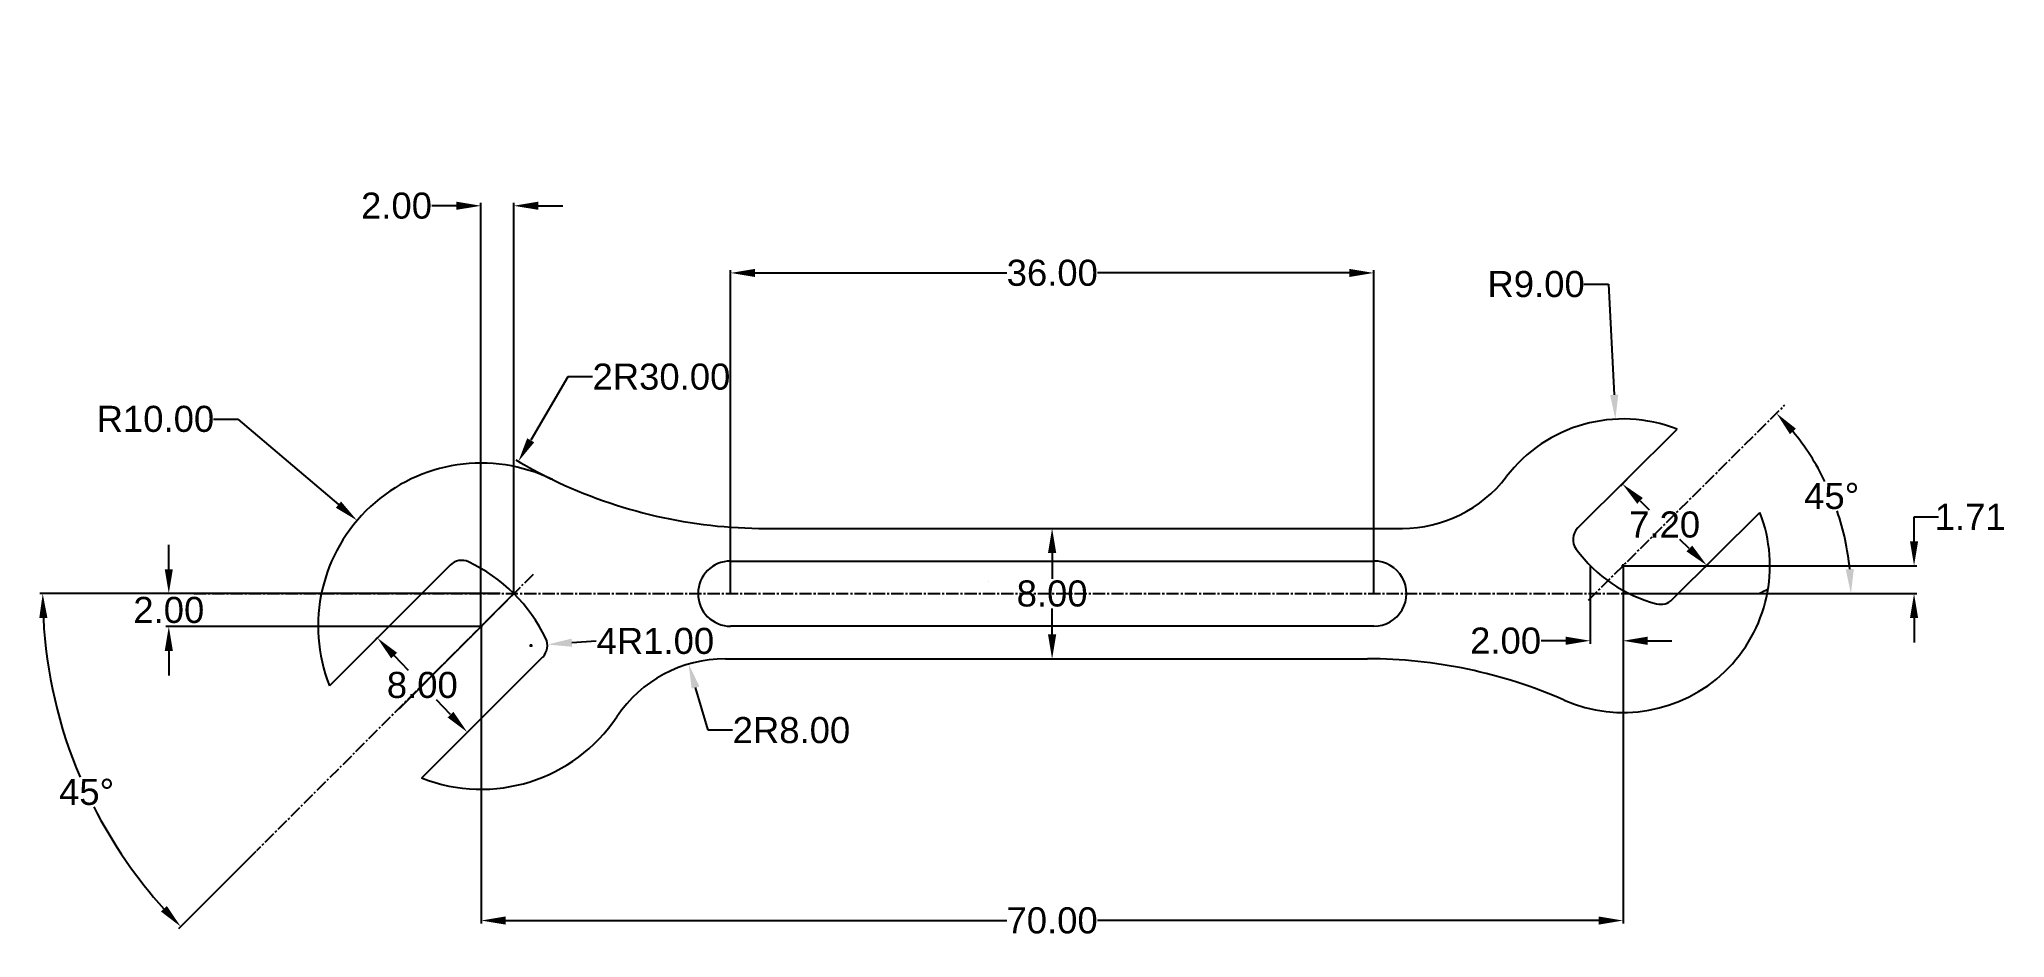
# Model space of a CAD drawing. Header units: inches. Extents: x 79 to 200, y 9 to 64.
import ezdxf

# ---------------------------------------------------------------- set-up
doc = ezdxf.new("R2010")
doc.units = ezdxf.units.IN
doc.header["$MEASUREMENT"] = 0
doc.linetypes.add('CENTER2', pattern=[1.125, 0.75, -0.125, 0.125, -0.125])
doc.styles.get("Standard").update_dxf_attribs({"font": 'arial.ttf'})
doc.dimstyles.get("Standard").update_dxf_attribs({"dimtxt": 1.6, "dimasz": 1.5, "dimexe": 0.18, "dimexo": 0.0625, "dimgap": 0.09, "dimtad": 0, "dimtih": 1, "dimtoh": 1, "dimzin": 0, "dimdsep": 46, "dimtxsty": 'Standard', "dimcen": 0.09, "dimadec": 0, "dimazin": 0, "dimtfac": 1, "dimtofl": 0, "dimtmove": 0, "dimatfit": 3, "dimfxl": 1, "dimtolj": 1, "dimtzin": 0, "dimarcsym": 0})

# ---------------------------------------------------------------- blocks, each defined once
blk = doc.blocks.new('*D2')
at = {"color": 0, "lineweight": -2, "transparency": 16777216}
for p, q in [((121.85, 30.14), (121.85, 49.93)), ((123.35, 49.75), (138.78, 49.75)), ((159.78, 49.75), (144.35, 49.75)), ((161.28, 30.14), (161.28, 49.93))]:
    blk.add_line(p, q, dxfattribs=at)
at = {"color": 0, "transparency": 16777216}
for points in [[(123.35, 50), (123.35, 49.5), (121.85, 49.75)], [(159.78, 50), (159.78, 49.5), (161.28, 49.75)]]:
    blk.add_solid(points, dxfattribs=at)
at = {"layer": 'Defpoints', "color": 0, "transparency": 16777216}
for p in [(161.28, 49.75), (121.85, 30.08), (161.28, 30.08)]:
    blk.add_point(p, dxfattribs=at)
at = {"color": 0, "transparency": 16777216, "insert": (141.57, 49.75), "char_height": 1.6, "attachment_point": 5}
blk.add_mtext('\\A1;36.00', dxfattribs=at)
blk = doc.blocks.new('*D3')
at = {"color": 0, "lineweight": -2, "transparency": 16777216}
for p, q in [((176.56, 31.73), (176.56, 9.85)), ((106.56, 28.02), (106.56, 9.85)), ((108.06, 10.03), (138.78, 10.03)), ((175.06, 10.03), (144.34, 10.03))]:
    blk.add_line(p, q, dxfattribs=at)
at = {"color": 0, "transparency": 16777216}
for points in [[(108.06, 10.28), (108.06, 9.78), (106.56, 10.03)], [(175.06, 10.28), (175.06, 9.78), (176.56, 10.03)]]:
    blk.add_solid(points, dxfattribs=at)
at = {"layer": 'Defpoints', "color": 0, "transparency": 16777216}
for p in [(176.56, 31.79), (106.56, 28.08), (176.56, 10.03)]:
    blk.add_point(p, dxfattribs=at)
at = {"color": 0, "transparency": 16777216, "insert": (141.56, 10.03), "char_height": 1.6, "attachment_point": 5}
blk.add_mtext('\\A1;70.00', dxfattribs=at)
blk = doc.blocks.new('*D4')
at = {"color": 0, "lineweight": -2, "transparency": 16777216}
for p, q in [((176.79, 37.09), (176.4, 36.68)), ((177.6, 35.77), (178.17, 35.22)), ((180.62, 32.85), (180.05, 33.41)), ((181.97, 32.09), (181.58, 31.68))]:
    blk.add_line(p, q, dxfattribs=at)
at = {"color": 0, "transparency": 16777216}
for points in [[(177.77, 35.95), (177.43, 35.59), (176.52, 36.81)], [(180.8, 33.03), (180.45, 32.67), (181.7, 31.81)]]:
    blk.add_solid(points, dxfattribs=at)
at = {"layer": 'Defpoints', "color": 0, "transparency": 16777216}
for p in [(176.83, 37.14), (181.7, 31.81), (182.02, 32.14)]:
    blk.add_point(p, dxfattribs=at)
at = {"color": 0, "transparency": 16777216, "insert": (179.11, 34.31), "char_height": 1.6, "attachment_point": 5}
blk.add_mtext('\\A1;7.20', dxfattribs=at)
blk = doc.blocks.new('*D5')
at = {"color": 0, "lineweight": -2, "transparency": 16777216}
for p, q in [((100.18, 27.36), (100.06, 27.24)), ((101.22, 26.28), (102.09, 25.38)), ((104.68, 22.66), (103.82, 23.56)), ((105.7, 21.57), (105.58, 21.45))]:
    blk.add_line(p, q, dxfattribs=at)
at = {"color": 0, "transparency": 16777216}
for points in [[(101.41, 26.45), (101.04, 26.11), (100.19, 27.37)], [(104.86, 22.83), (104.5, 22.49), (105.71, 21.58)]]:
    blk.add_solid(points, dxfattribs=at)
at = {"layer": 'Defpoints', "color": 0, "transparency": 16777216}
for p in [(100.23, 27.4), (105.71, 21.58), (105.75, 21.61)]:
    blk.add_point(p, dxfattribs=at)
at = {"color": 0, "transparency": 16777216, "insert": (102.95, 24.47), "char_height": 1.6, "attachment_point": 5}
blk.add_mtext('\\A1;8.00', dxfattribs=at)
blk = doc.blocks.new('*D6')
at = {"color": 0, "lineweight": -2, "transparency": 16777216}
for p, q in [((120.47, 21.7), (119.7, 24.32)), ((121.97, 21.7), (120.47, 21.7))]:
    blk.add_line(p, q, dxfattribs=at)
at = {"color": 0, "transparency": 16777216}
blk.add_solid([(119.94, 24.39), (119.46, 24.25), (119.28, 25.76)], dxfattribs=at)
at = {"layer": 'Defpoints', "color": 0, "transparency": 16777216}
for p in [(119.28, 25.76), (121.53, 18.08)]:
    blk.add_point(p, dxfattribs=at)
at = {"color": 0, "transparency": 16777216, "insert": (125.58, 21.7), "char_height": 1.6, "attachment_point": 5}
blk.add_mtext('\\A1;2R8.00', dxfattribs=at)
blk = doc.blocks.new('*D7')
at = {"color": 0, "lineweight": -2, "transparency": 16777216}
for p, q in [((111.88, 43.38), (109.6, 39.49)), ((113.38, 43.38), (111.88, 43.38))]:
    blk.add_line(p, q, dxfattribs=at)
blk.add_arc((124, 64.08), 30, 239.3042, 244.0387, dxfattribs=at)
at = {"color": 0, "transparency": 16777216}
blk.add_solid([(109.38, 39.61), (109.81, 39.36), (108.84, 38.19)], dxfattribs=at)
at = {"layer": 'Defpoints', "color": 0, "transparency": 16777216}
for p in [(124, 64.08), (108.84, 38.19)]:
    blk.add_point(p, dxfattribs=at)
at = {"color": 0, "transparency": 16777216, "insert": (117.61, 43.38), "char_height": 1.6, "attachment_point": 5}
blk.add_mtext('\\A1;2R30.00', dxfattribs=at)
blk = doc.blocks.new('*D8')
at = {"color": 0, "lineweight": -2, "transparency": 16777216}
for p, q in [((174.16, 49.06), (175.66, 49.06)), ((175.66, 49.06), (176.02, 42.28)), ((176.47, 31.79), (176.65, 31.79)), ((176.56, 31.7), (176.56, 31.88))]:
    blk.add_line(p, q, dxfattribs=at)
at = {"color": 0, "transparency": 16777216}
blk.add_solid([(176.27, 42.29), (175.77, 42.26), (176.09, 40.78)], dxfattribs=at)
at = {"layer": 'Defpoints', "color": 0, "transparency": 16777216}
for p in [(176.09, 40.78), (176.56, 31.79)]:
    blk.add_point(p, dxfattribs=at)
at = {"color": 0, "transparency": 16777216, "insert": (171.23, 49.06), "char_height": 1.6, "attachment_point": 5}
blk.add_mtext('\\A1;R9.00', dxfattribs=at)
blk = doc.blocks.new('*D9')
at = {"color": 0, "lineweight": -2, "transparency": 16777216}
for p, q in [((90.14, 40.79), (91.64, 40.79)), ((91.64, 40.79), (97.81, 35.54)), ((106.47, 28.08), (106.65, 28.08)), ((106.56, 27.99), (106.56, 28.17))]:
    blk.add_line(p, q, dxfattribs=at)
at = {"color": 0, "transparency": 16777216}
blk.add_solid([(97.97, 35.73), (97.65, 35.35), (98.95, 34.57)], dxfattribs=at)
at = {"layer": 'Defpoints', "color": 0, "transparency": 16777216}
for p in [(98.95, 34.57), (106.56, 28.08)]:
    blk.add_point(p, dxfattribs=at)
at = {"color": 0, "transparency": 16777216, "insert": (86.59, 40.79), "char_height": 1.6, "attachment_point": 5}
blk.add_mtext('\\A1;R10.00', dxfattribs=at)
blk = doc.blocks.new('*U11')
at = {"color": 0, "linetype": 'CENTER2', "transparency": 16777216}
blk.add_line((-53.42, 0), (50.13, 0), dxfattribs=at)
blk = doc.blocks.new('*U12')
at = {"color": 0, "linetype": 'CENTER2', "transparency": 16777216}
blk.add_line((5.95, 5.95), (-11.01, -11.01), dxfattribs=at)
blk = doc.blocks.new('*U13')
at = {"color": 0, "linetype": 'CENTER2', "transparency": 16777216}
blk.add_line((-5.11, -5.08), (6.92, 6.88), dxfattribs=at)
blk = doc.blocks.new('*D14')
at = {"color": 0, "lineweight": -2, "transparency": 16777216}
for p, q in [((88.88, 30.08), (79.5, 30.08)), ((92.74, 14.26), (88.01, 9.53))]:
    blk.add_line(p, q, dxfattribs=at)
for start, end in [(182.9762, 202.9558), (206.9106, 222.0238)]:
    blk.add_arc((108.56, 30.08), 28.88, start, end, dxfattribs=at)
at = {"color": 0, "transparency": 16777216}
for points in [[(79.47, 28.58), (79.97, 28.59), (79.68, 30.08)], [(87.29, 10.92), (86.93, 10.58), (88.14, 9.66)]]:
    blk.add_solid(points, dxfattribs=at)
at = {"layer": 'Defpoints', "color": 0, "transparency": 16777216}
for p in [(109.73, 31.25), (88.94, 30.08), (192.49, 30.08), (80.67, 22.61), (92.78, 14.3)]:
    blk.add_point(p, dxfattribs=at)
at = {"color": 0, "transparency": 16777216, "insert": (82.37, 17.91), "char_height": 1.6, "attachment_point": 5}
blk.add_mtext('\\A1;45°', dxfattribs=at)
blk = doc.blocks.new('*D15')
at = {"color": 0, "lineweight": -2, "transparency": 16777216}
for start, end in [(26.0354, 39.3518), (5.4801, 18.8886)]:
    blk.add_arc((174.84, 30.08), 15.69, start, end, dxfattribs=at)
at = {"color": 0, "transparency": 16777216}
for points in [[(186.79, 39.86), (187.16, 40.2), (185.97, 41.14)], [(190.71, 31.59), (190.21, 31.57), (190.53, 30.08)]]:
    blk.add_solid(points, dxfattribs=at)
at = {"layer": 'Defpoints', "color": 0, "transparency": 16777216}
for p in [(186.47, 41.64), (190, 34.13), (88.94, 30.08), (174.44, 29.68), (192.49, 30.08)]:
    blk.add_point(p, dxfattribs=at)
at = {"color": 0, "transparency": 16777216, "insert": (189.35, 36.06), "char_height": 1.6, "attachment_point": 5}
blk.add_mtext('\\A1;45°', dxfattribs=at)
blk = doc.blocks.new('*D16')
at = {"color": 0, "lineweight": -2, "transparency": 16777216}
for p, q in [((105.04, 53.87), (103.54, 53.87)), ((106.54, 27.97), (106.54, 54.05)), ((108.56, 30.14), (108.56, 54.05)), ((110.06, 53.87), (111.56, 53.87))]:
    blk.add_line(p, q, dxfattribs=at)
at = {"color": 0, "transparency": 16777216}
for points in [[(105.04, 54.12), (105.04, 53.62), (106.54, 53.87)], [(110.06, 54.12), (110.06, 53.62), (108.56, 53.87)]]:
    blk.add_solid(points, dxfattribs=at)
at = {"layer": 'Defpoints', "color": 0, "transparency": 16777216}
for p in [(106.54, 53.87), (108.56, 30.08), (106.54, 27.91)]:
    blk.add_point(p, dxfattribs=at)
at = {"color": 0, "transparency": 16777216, "insert": (101.37, 53.87), "char_height": 1.6, "attachment_point": 5}
blk.add_mtext('\\A1;2.00', dxfattribs=at)
blk = doc.blocks.new('*D17')
at = {"color": 0, "lineweight": -2, "transparency": 16777216}
for p, q in [((109.53, 26.9), (109.71, 26.9)), ((109.62, 26.81), (109.62, 26.99)), ((113.61, 27.17), (112.12, 27.07))]:
    blk.add_line(p, q, dxfattribs=at)
at = {"color": 0, "transparency": 16777216}
blk.add_solid([(112.1, 27.32), (112.13, 26.82), (110.62, 26.96)], dxfattribs=at)
at = {"layer": 'Defpoints', "color": 0, "transparency": 16777216}
for p in [(109.62, 26.9), (110.62, 26.96)]:
    blk.add_point(p, dxfattribs=at)
at = {"color": 0, "transparency": 16777216, "insert": (117.24, 27.17), "char_height": 1.6, "attachment_point": 5}
blk.add_mtext('\\A1;4R1.00', dxfattribs=at)
blk = doc.blocks.new('*D18')
at = {"color": 0, "lineweight": -2, "transparency": 16777216}
for p, q in [((174.54, 31.75), (174.54, 27.01)), ((176.56, 31.73), (176.56, 27.01)), ((173.04, 27.19), (171.54, 27.19)), ((178.06, 27.19), (179.56, 27.19))]:
    blk.add_line(p, q, dxfattribs=at)
at = {"color": 0, "transparency": 16777216}
for points in [[(173.04, 27.44), (173.04, 26.94), (174.54, 27.19)], [(178.06, 27.44), (178.06, 26.94), (176.56, 27.19)]]:
    blk.add_solid(points, dxfattribs=at)
at = {"layer": 'Defpoints', "color": 0, "transparency": 16777216}
for p in [(174.54, 31.81), (176.56, 31.79), (174.54, 27.19)]:
    blk.add_point(p, dxfattribs=at)
at = {"color": 0, "transparency": 16777216, "insert": (169.36, 27.19), "char_height": 1.6, "attachment_point": 5}
blk.add_mtext('\\A1;2.00', dxfattribs=at)
blk = doc.blocks.new('*D19')
at = {"color": 0, "lineweight": -2, "transparency": 16777216}
for p, q in [((139.73, 34.08), (141.74, 34.08)), ((141.56, 32.58), (141.56, 30.99)), ((141.56, 27.58), (141.56, 29.17)), ((139.67, 26.08), (141.74, 26.08))]:
    blk.add_line(p, q, dxfattribs=at)
at = {"color": 0, "transparency": 16777216}
for points in [[(141.31, 32.58), (141.81, 32.58), (141.56, 34.08)], [(141.31, 27.58), (141.81, 27.58), (141.56, 26.08)]]:
    blk.add_solid(points, dxfattribs=at)
at = {"layer": 'Defpoints', "color": 0, "transparency": 16777216}
for p in [(139.67, 34.08), (141.56, 34.08), (139.61, 26.08)]:
    blk.add_point(p, dxfattribs=at)
at = {"color": 0, "transparency": 16777216, "insert": (141.56, 30.08), "char_height": 1.6, "attachment_point": 5}
blk.add_mtext('\\A1;8.00', dxfattribs=at)
blk = doc.blocks.new('*D20')
at = {"color": 0, "lineweight": -2, "transparency": 16777216}
for p, q in [((87.41, 31.58), (87.41, 33.08)), ((107.73, 30.08), (87.23, 30.08)), ((106.48, 28.06), (87.23, 28.06)), ((87.41, 26.56), (87.41, 25.06))]:
    blk.add_line(p, q, dxfattribs=at)
at = {"color": 0, "transparency": 16777216}
for points in [[(87.16, 31.58), (87.66, 31.58), (87.41, 30.08)], [(87.16, 26.56), (87.66, 26.56), (87.41, 28.06)]]:
    blk.add_solid(points, dxfattribs=at)
at = {"layer": 'Defpoints', "color": 0, "transparency": 16777216}
for p in [(107.79, 30.08), (87.41, 28.06), (106.54, 28.06)]:
    blk.add_point(p, dxfattribs=at)
at = {"color": 0, "transparency": 16777216, "insert": (87.41, 29.07), "char_height": 1.6, "attachment_point": 5}
blk.add_mtext('\\A1;2.00', dxfattribs=at)
blk = doc.blocks.new('*D21')
at = {"color": 0, "lineweight": -2, "transparency": 16777216}
for p, q in [((194.4, 33.29), (194.4, 34.79)), ((194.4, 34.79), (195.9, 34.79)), ((176.63, 31.79), (194.58, 31.79)), ((176.63, 30.08), (194.58, 30.08)), ((194.4, 28.58), (194.4, 27.08))]:
    blk.add_line(p, q, dxfattribs=at)
at = {"color": 0, "transparency": 16777216}
for points in [[(194.15, 33.29), (194.65, 33.29), (194.4, 31.79)], [(194.15, 28.58), (194.65, 28.58), (194.4, 30.08)]]:
    blk.add_solid(points, dxfattribs=at)
at = {"layer": 'Defpoints', "color": 0, "transparency": 16777216}
for p in [(176.56, 31.79), (194.4, 31.79), (176.56, 30.08)]:
    blk.add_point(p, dxfattribs=at)
at = {"color": 0, "transparency": 16777216, "insert": (197.84, 34.79), "char_height": 1.6, "attachment_point": 5}
blk.add_mtext('\\A1;1.71', dxfattribs=at)

msp = doc.modelspace()

# ---------------------------------------------------------------- linework, layer by layer
for p, q in [((173.788, 34.109), (179.875, 40.16)), ((179.581, 29.716), (184.951, 35.054)), ((123.999, 34.082), (163.031, 34.082)), ((104.655, 31.83), (97.254, 24.429)), ((121.853, 32.082), (161.273, 32.082)), ((108.563, 30.082), (101.516, 22.987)), ((161.273, 28.082), (121.853, 28.082)), ((110.329, 26.19), (102.911, 18.772)), ((121.53, 26.082), (160.885, 26.082))]:
    msp.add_line(p, q)
msp.add_lwpolyline([(137.631, 30.816), (137.631, 30.816), (137.631, 30.816), (137.631, 30.816)], close=True)
for centre, radius, start, end in [((176.563, 31.792), 9, 68.41007, 142.74999), ((106.563, 28.082), 10, 64.15807, 201.42182), ((123.999, 64.082), 30, 244.15807, 270), ((163.031, 42.082), 8, 270, 322.74999), ((176.563, 31.792), 9, 246.29693, 21.25372), ((174.493, 33.4), 1, 134.83189, 216.49844), ((180.924, 38.158), 9, 216.49844, 255.16763), ((105.362, 31.123), 1, 64.6976, 135), ((101.516, 22.987), 10, 25.75484, 64.6976), ((121.853, 30.082), 2, 90.00342, 269.99658), ((161.282, 30.082), 2, 269.74897, 90), ((180.924, 38.158), 9, 296.17823, 300.20274), ((101.514, 20.988), 10, 53.28433, 53.31379), ((178.876, 30.425), 1, 255.16763, 314.83189), ((109.622, 26.897), 1, 315, 25.75484), ((121.53, 18.082), 8, 90, 146.25101), ((160.885, -3.918), 30, 66.29693, 90), ((106.563, 28.082), 10, 248.57818, 326.25101)]:
    msp.add_arc(centre, radius, start, end)

# ---------------------------------------------------------------- block references
at = {"linetype": 'CENTER2'}
for name, p in [('*U13', (179.549, 34.76)), ('*U12', (103.787, 25.306)), ('*U11', (142.361, 30.082))]:
    msp.add_blockref(name, p, dxfattribs=at)

# ---------------------------------------------------------------- dimensions: what is measured, and where the dimension line sits
for center, mpoint, picture, middle in [((123.999, 64.082), (108.839, 38.193), '*D7', (117.608, 43.384)), ((121.53, 18.082), (119.281, 25.759), '*D6', (125.578, 21.696))]:
    dim = msp.add_radius_dim(center=center, mpoint=mpoint, text='2<>', dimstyle='Standard')
    dim.commit()
    dim.dimension.update_dxf_attribs({"geometry": picture, "text_midpoint": middle, "dimtype": 164})
for base, p1, p2, text, picture, middle in [((106.545, 53.869), (108.563, 30.082), (106.545, 27.906), '2.00', '*D16', (101.366, 53.869)), ((161.282, 49.75), (121.853, 30.082), (161.282, 30.082), '36.00', '*D2', (141.567, 49.75)), ((174.542, 27.189), (176.563, 31.792), (174.542, 31.812), '2.00', '*D18', (169.363, 27.189))]:
    dim = msp.add_linear_dim(base=base, p1=p1, p2=p2, text=text, dimstyle='Standard')
    dim.commit()
    dim.dimension.update_dxf_attribs({"geometry": picture, "text_midpoint": middle})
for center, mpoint, picture, middle in [((176.563, 31.792), (176.094, 40.779), '*D8', (171.231, 49.057)), ((106.563, 28.082), (98.95, 34.565), '*D9', (86.592, 40.787))]:
    dim = msp.add_radius_dim(center=center, mpoint=mpoint, dimstyle='Standard')
    dim.commit()
    dim.dimension.update_dxf_attribs({"geometry": picture, "text_midpoint": middle, "dimtype": 164})
dim = msp.add_angular_dim_2l(base=(190.001, 34.127), line1=((88.94, 30.082), (192.488, 30.082)), line2=((174.439, 29.68), (186.473, 41.644)), dimstyle='Standard')
dim.commit()
dim.dimension.update_dxf_attribs({"geometry": '*D15', "text_midpoint": (189.346, 36.064)})
for p1, p2, distance, picture, middle in [((176.833, 37.136), (182.015, 32.136), -0.45, '*D4', (179.111, 34.312)), ((100.225, 27.401), (105.749, 21.611), -0.05, '*D5', (102.951, 24.471))]:
    dim = msp.add_aligned_dim(p1=p1, p2=p2, distance=distance, dimstyle='Standard')
    dim.commit()
    dim.dimension.update_dxf_attribs({"geometry": picture, "text_midpoint": middle})
for base, p1, p2, picture, middle in [((194.398, 31.792), (176.563, 30.082), (176.563, 31.792), '*D21', (197.836, 34.792)), ((141.563, 34.082), (139.606, 26.082), (139.666, 34.082), '*D19', (141.563, 30.082))]:
    dim = msp.add_linear_dim(base=base, p1=p1, p2=p2, angle=90, dimstyle='Standard')
    dim.commit()
    dim.dimension.update_dxf_attribs({"geometry": picture, "text_midpoint": middle})
dim = msp.add_linear_dim(base=(87.408, 28.063), p1=(107.795, 30.082), p2=(106.545, 28.063), angle=90, text='2.00', dimstyle='Standard')
dim.commit()
dim.dimension.update_dxf_attribs({"geometry": '*D20', "text_midpoint": (87.408, 29.072)})
dim = msp.add_linear_dim(base=(176.563, 10.027), p1=(106.563, 28.082), p2=(176.563, 31.792), dimstyle='Standard')
dim.commit()
dim.dimension.update_dxf_attribs({"geometry": '*D3', "text_midpoint": (141.563, 10.027)})
dim = msp.add_angular_dim_2l(base=(80.666, 22.607), line1=((109.733, 31.252), (92.781, 14.299)), line2=((88.94, 30.082), (192.488, 30.082)), dimstyle='Standard')
dim.commit()
dim.dimension.update_dxf_attribs({"geometry": '*D14', "text_midpoint": (82.371, 17.914), "dimtype": 162})
dim = msp.add_radius_dim(center=(109.622, 26.897), mpoint=(110.619, 26.965), text='4<>', dimstyle='Standard')
dim.commit()
dim.dimension.update_dxf_attribs({"geometry": '*D17', "text_midpoint": (117.239, 27.167)})

doc.saveas('drawing.dxf')
